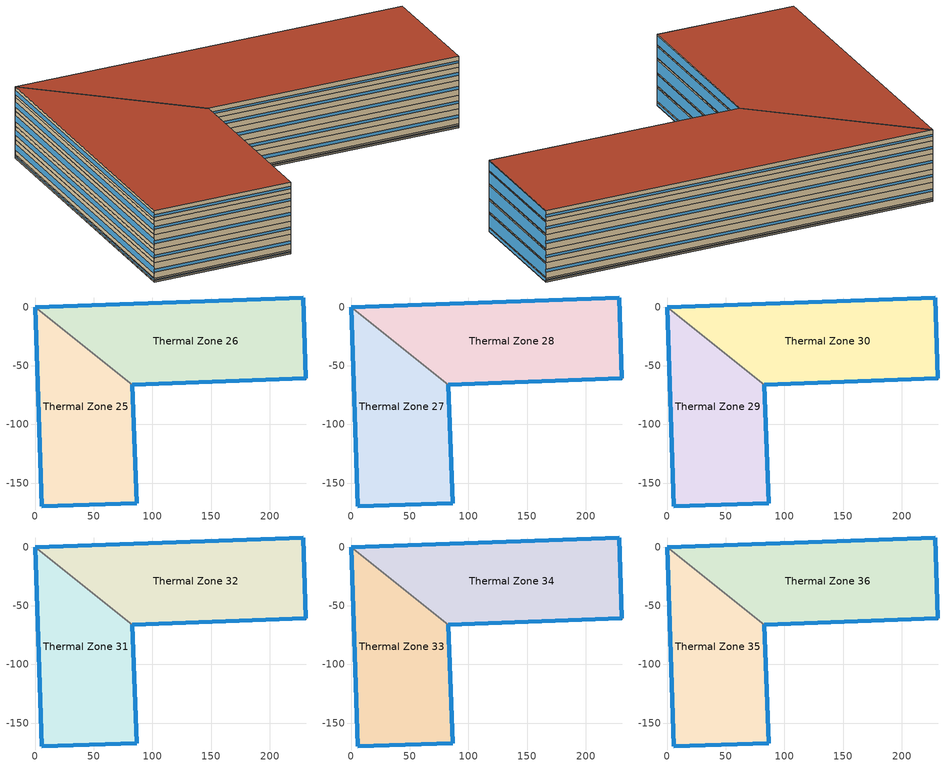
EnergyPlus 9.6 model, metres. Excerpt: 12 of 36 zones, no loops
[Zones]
Thermal Zone 25
 floor to Thermal Zone 23 (Interior Floor): 0,0 83.01,-66.03 86.53,-166.97 5.93,-169.79 z104.19
 wall outside (Ext Wall): 0,0 5.93,-169.79 86.53,-166.97 83.01,-66.03 z104.19:106.36
 wall to Thermal Zone 26 (Interior Wall): 83.01,-66.03 0,0 z104.19:106.36
 window (Ext Window): 5.94,-169.79 86.52,-166.97 z105.06:105.49; 86.53,-166.96 83.01,-66.04 z104.41:106.14; 0,-0.01 5.93,-169.78 z104.86:105.69
Thermal Zone 26
 floor to Thermal Zone 24 (Interior Floor): 0,0 228.47,7.98 230.87,-60.87 83.01,-66.03 z104.19
 wall outside (Ext Wall): 83.01,-66.03 230.87,-60.87 228.47,7.98 0,0 z104.19:106.36
 window (Ext Window): 83.02,-66.03 230.86,-60.87 z105.06:105.49; 230.87,-60.86 228.47,7.97 z104.41:106.14; 228.46,7.98 0.01,0 z105.07:105.48
Thermal Zone 27
 floor to Thermal Zone 25 (Interior Floor): 0,0 83.01,-66.03 86.53,-166.97 5.93,-169.79 z106.36
 wall outside (Ext Wall): 0,0 5.93,-169.79 86.53,-166.97 83.01,-66.03 z106.36:115.41
 wall to Thermal Zone 28 (Interior Wall): 83.01,-66.03 0,0 z106.36:115.41
 window (Ext Window): 5.94,-169.79 86.52,-166.97 z109.98:111.79; 86.53,-166.96 83.01,-66.04 z107.26:114.51; 0,-0.01 5.93,-169.78 z109.17:112.6
Thermal Zone 28
 floor to Thermal Zone 26 (Interior Floor): 0,0 228.47,7.98 230.87,-60.87 83.01,-66.03 z106.36
 wall outside (Ext Wall): 83.01,-66.03 230.87,-60.87 228.47,7.98 0,0 z106.36:115.41
 window (Ext Window): 83.02,-66.03 230.86,-60.87 z109.98:111.79; 230.87,-60.86 228.47,7.97 z107.26:114.51; 228.46,7.98 0.01,0 z110.03:111.74
Thermal Zone 29
 floor to Thermal Zone 27 (Interior Floor): 0,0 83.01,-66.03 86.53,-166.97 5.93,-169.79 z115.41
 wall outside (Ext Wall): 0,0 5.93,-169.79 86.53,-166.97 83.01,-66.03 z115.41:123.18
 wall to Thermal Zone 30 (Interior Wall): 83.01,-66.03 0,0 z115.41:123.18
 window (Ext Window): 5.94,-169.79 86.52,-166.97 z118.52:120.07; 86.53,-166.96 83.01,-66.04 z116.19:122.4; 0,-0.01 5.93,-169.78 z117.82:120.77
Thermal Zone 30
 floor to Thermal Zone 28 (Interior Floor): 0,0 228.47,7.98 230.87,-60.87 83.01,-66.03 z115.41
 wall outside (Ext Wall): 83.01,-66.03 230.87,-60.87 228.47,7.98 0,0 z115.41:123.18
 window (Ext Window): 83.02,-66.03 230.86,-60.87 z118.52:120.07; 230.87,-60.86 228.47,7.97 z116.19:122.4; 228.46,7.98 0.01,0 z118.56:120.03
Thermal Zone 31
 floor to Thermal Zone 29 (Interior Floor): 0,0 83.01,-66.03 86.53,-166.97 5.93,-169.79 z123.18
 wall outside (Ext Wall): 0,0 5.93,-169.79 86.53,-166.97 83.01,-66.03 z123.18:132.08
 wall to Thermal Zone 32 (Interior Wall): 83.01,-66.03 0,0 z123.18:132.08
 window (Ext Window): 5.94,-169.79 86.52,-166.97 z126.74:128.52; 86.53,-166.96 83.01,-66.04 z124.07:131.19; 0,-0.01 5.93,-169.78 z125.94:129.32
Thermal Zone 32
 floor to Thermal Zone 30 (Interior Floor): 0,0 228.47,7.98 230.87,-60.87 83.01,-66.03 z123.18
 wall outside (Ext Wall): 83.01,-66.03 230.87,-60.87 228.47,7.98 0,0 z123.18:132.08
 window (Ext Window): 83.02,-66.03 230.86,-60.87 z126.74:128.52; 230.87,-60.86 228.47,7.97 z124.07:131.19; 228.46,7.98 0.01,0 z126.78:128.48
Thermal Zone 33
 floor to Thermal Zone 31 (Interior Floor): 0,0 83.01,-66.03 86.53,-166.97 5.93,-169.79 z132.08
 wall outside (Ext Wall): 0,0 5.93,-169.79 86.53,-166.97 83.01,-66.03 z132.08:139.89
 wall to Thermal Zone 34 (Interior Wall): 83.01,-66.03 0,0 z132.08:139.89
 window (Ext Window): 5.94,-169.79 86.52,-166.97 z135.2:136.77; 86.53,-166.96 83.01,-66.04 z132.86:139.11; 0,-0.01 5.93,-169.78 z134.5:137.47
Thermal Zone 34
 floor to Thermal Zone 32 (Interior Floor): 0,0 228.47,7.98 230.87,-60.87 83.01,-66.03 z132.08
 wall outside (Ext Wall): 83.01,-66.03 230.87,-60.87 228.47,7.98 0,0 z132.08:139.89
 window (Ext Window): 83.02,-66.03 230.86,-60.87 z135.2:136.77; 230.87,-60.86 228.47,7.97 z132.86:139.11; 228.46,7.98 0.01,0 z135.24:136.73
Thermal Zone 35
 floor to Thermal Zone 33 (Interior Floor): 0,0 83.01,-66.03 86.53,-166.97 5.93,-169.79 z139.89
 wall outside (Ext Wall): 0,0 5.93,-169.79 86.53,-166.97 83.01,-66.03 z139.89:146.24
 wall to Thermal Zone 36 (Interior Wall): 83.01,-66.03 0,0 z139.89:146.24
 window (Ext Window): 5.94,-169.79 86.52,-166.97 z142.43:143.7; 86.53,-166.96 83.01,-66.04 z140.52:145.6; 0,-0.01 5.93,-169.78 z141.86:144.27
 roof outside (Ext Roof): 0,0 5.93,-169.79 86.53,-166.97 83.01,-66.03 z146.24
Thermal Zone 36
 floor to Thermal Zone 34 (Interior Floor): 0,0 228.47,7.98 230.87,-60.87 83.01,-66.03 z139.89
 wall outside (Ext Wall): 83.01,-66.03 230.87,-60.87 228.47,7.98 0,0 z139.89:146.24
 window (Ext Window): 83.02,-66.03 230.86,-60.87 z142.43:143.7; 230.87,-60.86 228.47,7.97 z140.52:145.6; 228.46,7.98 0.01,0 z142.46:143.67
 roof outside (Ext Roof): 0,0 83.01,-66.03 230.87,-60.87 228.47,7.98 z146.24
[Building]
Building 1: North Axis {deg}=-0
[Site:Location]
Washington Dc Dulles IntL Ar: Latitude {deg}=38.98; Longitude {deg}=-77.47; Time Zone {hr}=-5; Elevation {m}=82
[SizingPeriod:DesignDay] Month=7; Day of Month=21; Day Type=SummerDesignDay; Daily Dry-Bulb Temperature Range {deltaC}=14.4; Dry-Bulb Temperature Range Modifier Type=DefaultMultipliers; Barometric Pressure {Pa}=86790; Wind Speed {m/s}=5; Wind Direction {deg}=340; Rain Indicator=No; Snow Indicator=No; Daylight Saving Time Indicator=No; Solar Model Indicator=ASHRAETau; ASHRAE Clear Sky Optical Depth for Beam Irradiance (taub)=0.339; ASHRAE Clear Sky Optical Depth for Diffuse Irradiance (taud)=2.366; Begin Environment Reset Mode=FullResetAtBeginEnvironment
Name | Maximum Dry-Bulb Temperature {C} | Humidity Condition Type | Wetbulb or DewPoint at Maximum Dry-Bulb {C} | Enthalpy at Maximum Dry-Bulb {J/kg}
SALT-LAKE-CITY-IAP Ann Clg .4% Condns DB=>MWB | 36.5 | Wetbulb | 17.1
SALT-LAKE-CITY-IAP Ann Clg .4% Condns DP=>MDB | 22.5 | Dewpoint | 15.6
SALT-LAKE-CITY-IAP Ann Clg .4% Condns Enth=>MDB | 30.8 | Enthalpy |  | 59300
SALT-LAKE-CITY-IAP Ann Clg .4% Condns WB=>MDB | 31.2 | Wetbulb | 19
[Material] Thermal Absorptance=0.9
Name | Roughness | Thickness m | Conductivity W/m-K | Density kg/m3 | Specific Heat J/kg-K | Solar Absorptance | Visible Absorptance
wall concrete | MediumRough | 0.398 | 0.5 | 2243 | 837 | 0.65 | 0.65
roof concrete | MediumRough | 0.401 | 0.5 | 2243 | 837 | 0.65 | 0.65
Wall Insulation [37] | MediumRough | 0.0681 | 0.0432 | 91 | 837 | 0.5 | 0.5
Roof Insulation [25] | MediumRough | 0.263 | 0.049 | 265 | 836.8 | 0.7 | 0.7
F16 Acoustic tile | MediumSmooth | 0.0191 | 0.06 | 368 | 590 | 0.3 | 0.3
M11 100mm lightweight concrete | MediumRough | 0.1016 | 0.53 | 1280 | 840 | 0.5 | 0.5
G01a 19mm gypsum board | MediumSmooth | 0.019 | 0.16 | 800 | 1090 | 0.4 | 0.4
[Material:AirGap]
Name | Thermal Resistance m2-K/W
F04 Wall air space resistance | 0.15
F05 Ceiling air space resistance | 0.18
[WindowMaterial:SimpleGlazingSystem]
Window Material Simple Glazing System: U-Factor W/m2-K=1.51; Solar Heat Gain Coefficient=0.25
[Construction]
Ext Roof: roof concrete, Roof Insulation [25]
Ext Wall: wall concrete, Wall Insulation [37]
Ext Window: Window Material Simple Glazing System
Interior Floor: F16 Acoustic tile, F05 Ceiling air space resistance, M11 100mm lightweight concrete
Interior Wall: G01a 19mm gypsum board, F04 Wall air space resistance, G01a 19mm gypsum board
[Zone]
Thermal Zone 25; Thermal Zone 26: 88, 0, 0, 104.19, , 1, , , , , , Yes
Thermal Zone 27; Thermal Zone 28: 88, 0, 0, 106.36, , 1, , , , , , Yes
Thermal Zone 29; Thermal Zone 30: 88, 0, 0, 115.41, , 1, , , , , , Yes
Thermal Zone 31; Thermal Zone 32: 88, 0, 0, 123.18, , 1, , , , , , Yes
Thermal Zone 33; Thermal Zone 34: 88, 0, 0, 132.08, , 1, , , , , , Yes
Thermal Zone 35; Thermal Zone 36: 88, 0, 0, 139.89, , 1, , , , , , Yes
